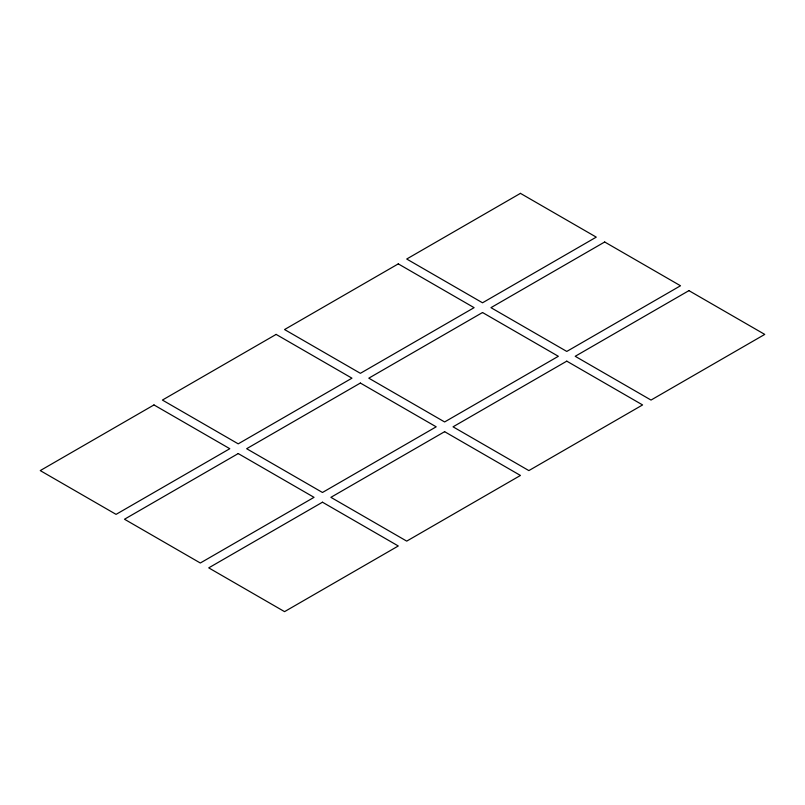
<?xml version="1.0" encoding="UTF-8"?>
<svg xmlns="http://www.w3.org/2000/svg" width="805" height="805" viewBox="0 0 805 805"><rect width="100%" height="100%" fill="white"/><g stroke="black" fill="none" stroke-linecap="round" stroke-linejoin="round"><path stroke-width="1.21" d="M153.976 404.935L40.25 470.593L116.071 514.365L229.797 448.707L153.976 404.935M276.135 334.407L162.409 400.065L238.22 443.847L351.956 378.179L276.135 334.407M398.284 263.879L284.557 329.547L360.378 373.319L474.105 307.661L398.284 263.879M520.443 193.361L406.716 259.019L482.527 302.791L596.264 237.133L520.443 193.361M238.22 453.567L124.493 519.235L200.314 563.007L314.041 497.339L238.22 453.567M360.378 383.049L246.652 448.707L322.473 492.479L436.199 426.821L360.378 383.049M482.527 312.521L368.801 378.179L444.622 421.951L558.348 356.293L482.527 312.521M604.686 241.993L490.959 307.661L566.78 351.433L680.507 285.765L604.686 241.993M322.473 502.209L208.737 567.867L284.557 611.639L398.284 545.981L322.473 502.209M444.622 431.681L330.895 497.339L406.716 541.121L520.443 475.453L444.622 431.681M566.78 361.153L453.044 426.821L528.865 470.593L642.591 404.935L566.78 361.153M688.929 290.635L575.203 356.293L651.024 400.065L764.75 334.407L688.929 290.635"/></g></svg>
